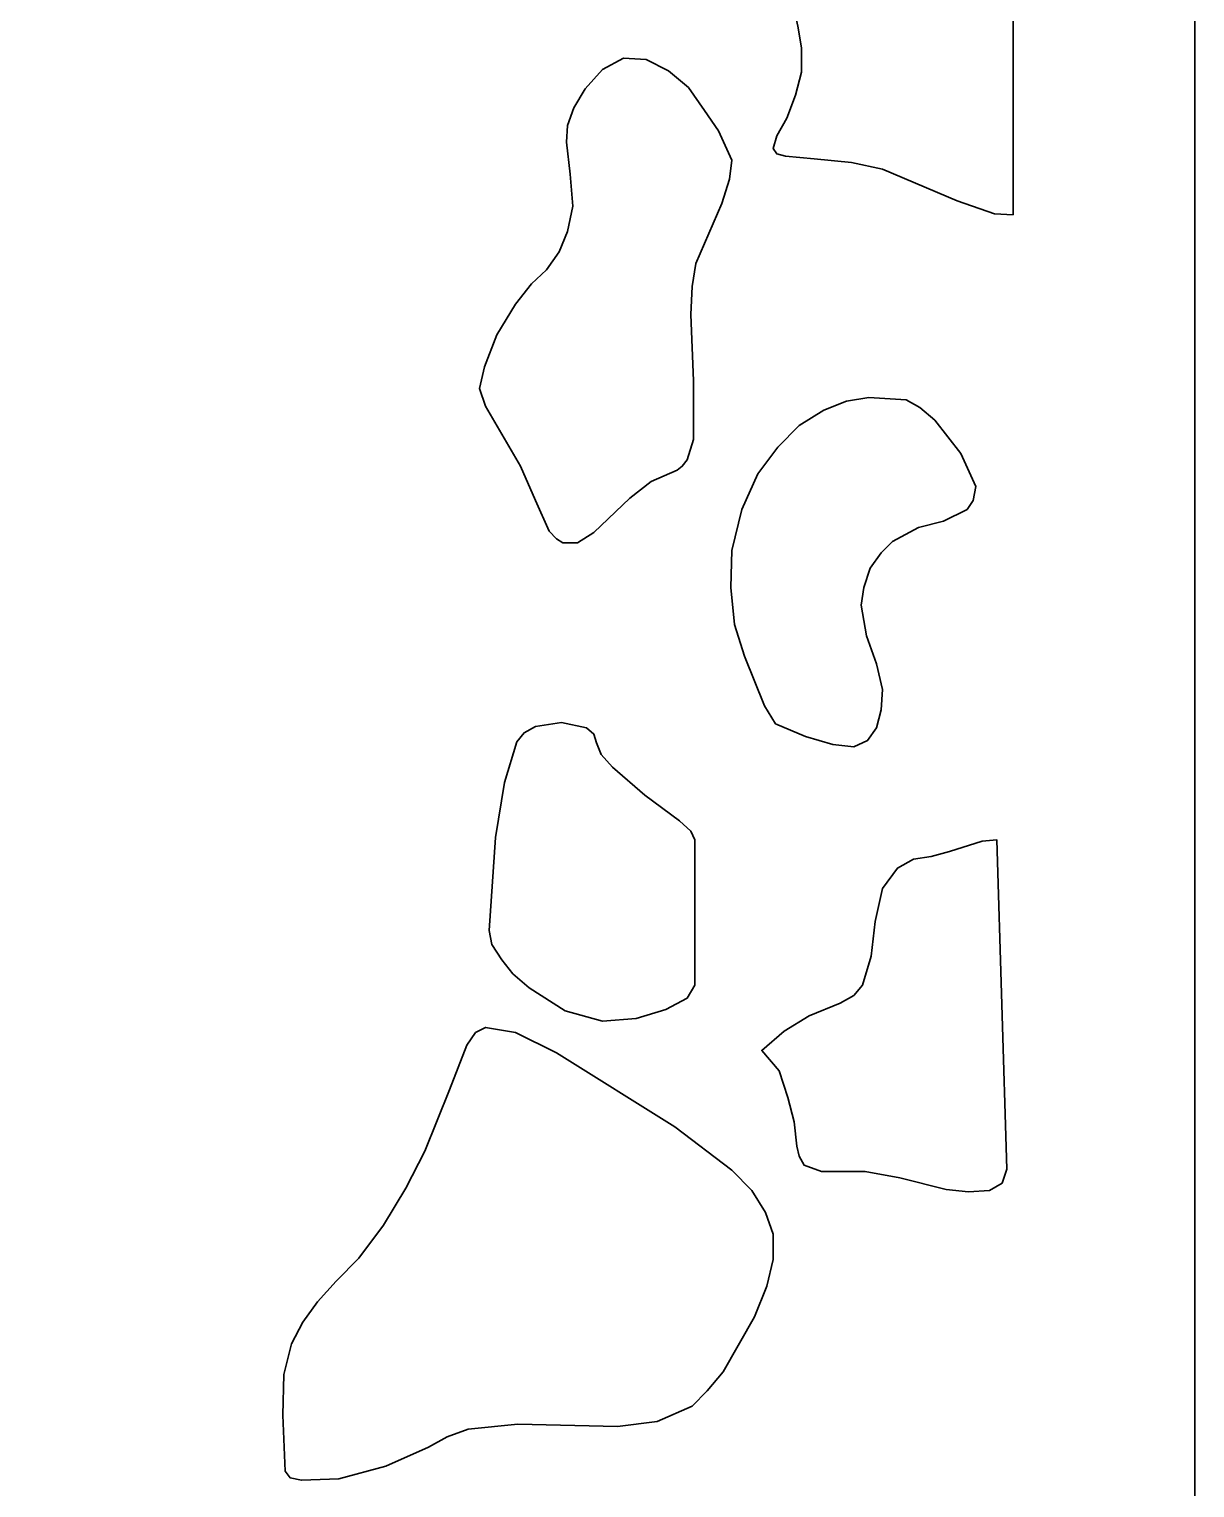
# Model space of a CAD drawing. Header units: centimetres. Extents: x -27 to -21, y -9 to 9.
# Drawn here: x -23.068 to -21, y 3.874 to 6.461 of the extents above; entities that cross this region are included whole.
import ezdxf

# ---------------------------------------------------------------- set-up
doc = ezdxf.new("R2010")
doc.units = ezdxf.units.CM
doc.header["$MEASUREMENT"] = 0
doc.layers.add('layer 1', color=7, linetype='Continuous')

msp = doc.modelspace()

# ---------------------------------------------------------------- linework, layer by layer
at = {"layer": 'layer 1', "color": 250, "lineweight": 30}
for points, knots in [([(-21.00043, -8.99444), (-21.00043, -8.99444), (-26.99914, -8.99536), (-26.99914, -8.99536), (-26.99914, -8.99536), (-26.99914, -8.99536), (-26.99914, 9.00077), (-26.99914, 9.00077), (-26.99914, 9.00077), (-26.99914, 9.00077), (-21.00043, 9.00077), (-21.00043, 9.00077), (-21.00043, 9.00077), (-21.00043, 9.00077), (-21.00043, -8.99444), (-21.00043, -8.99444)], [0, 0, 0, 0, 0.2, 0.2, 0.2, 0.2, 0.4, 0.4, 0.4, 0.4, 0.6, 0.6, 0.6, 0.6, 1, 1, 1, 1]), ([(-21.32269, 6.13116), (-21.32269, 6.13116), (-21.32269, 7.07448), (-21.32269, 7.07448), (-21.32269, 7.07448), (-21.32269, 7.07448), (-21.35568, 7.08573), (-21.35568, 7.08573), (-21.35568, 7.08573), (-21.35568, 7.08573), (-21.38435, 7.09016), (-21.38435, 7.09016), (-21.38435, 7.09016), (-21.38435, 7.09016), (-21.41101, 7.07891), (-21.41101, 7.07891), (-21.41101, 7.07891), (-21.41101, 7.07891), (-21.444, 7.06766), (-21.444, 7.06766), (-21.444, 7.06766), (-21.444, 7.06766), (-21.49032, 7.06987), (-21.49032, 7.06987), (-21.49032, 7.06987), (-21.49032, 7.06987), (-21.55431, 7.07891), (-21.55431, 7.07891), (-21.55431, 7.07891), (-21.55431, 7.07891), (-21.56764, 7.04056), (-21.56764, 7.04056), (-21.56764, 7.04056), (-21.56764, 7.04056), (-21.58763, 7.01566), (-21.58763, 7.01566), (-21.58763, 7.01566), (-21.58763, 7.01566), (-21.6163, 7.00423), (-21.6163, 7.00423), (-21.6163, 7.00423), (-21.6163, 7.00423), (-21.76393, 6.99981), (-21.76393, 6.99981), (-21.76393, 6.99981), (-21.76393, 6.99981), (-21.78826, 6.90927), (-21.78826, 6.90927), (-21.78826, 6.90927), (-21.78826, 6.90927), (-21.80159, 6.82556), (-21.80159, 6.82556), (-21.80159, 6.82556), (-21.80159, 6.82556), (-21.80392, 6.74185), (-21.80392, 6.74185), (-21.80392, 6.74185), (-21.80392, 6.74185), (-21.78626, 6.66275), (-21.78626, 6.66275), (-21.78626, 6.66275), (-21.78626, 6.66275), (-21.75527, 6.58586), (-21.75527, 6.58586), (-21.75527, 6.58586), (-21.75527, 6.58586), (-21.71327, 6.50657), (-21.71327, 6.50657), (-21.71327, 6.50657), (-21.71327, 6.50657), (-21.70461, 6.46582), (-21.70461, 6.46582), (-21.70461, 6.46582), (-21.70461, 6.46582), (-21.69794, 6.42747), (-21.69794, 6.42747), (-21.69794, 6.42747), (-21.69794, 6.42747), (-21.69794, 6.38451), (-21.69794, 6.38451), (-21.69794, 6.38451), (-21.69794, 6.38451), (-21.70894, 6.34376), (-21.70894, 6.34376), (-21.70894, 6.34376), (-21.70894, 6.34376), (-21.72427, 6.30301), (-21.72427, 6.30301), (-21.72427, 6.30301), (-21.72427, 6.30301), (-21.74193, 6.27129), (-21.74193, 6.27129), (-21.74193, 6.27129), (-21.74193, 6.27129), (-21.7486, 6.2488), (-21.7486, 6.2488), (-21.7486, 6.2488), (-21.7486, 6.2488), (-21.74193, 6.23976), (-21.74193, 6.23976), (-21.74193, 6.23976), (-21.74193, 6.23976), (-21.7266, 6.23515), (-21.7266, 6.23515), (-21.7266, 6.23515), (-21.7266, 6.23515), (-21.67562, 6.23073), (-21.67562, 6.23073), (-21.67562, 6.23073), (-21.67562, 6.23073), (-21.60963, 6.22391), (-21.60963, 6.22391), (-21.60963, 6.22391), (-21.60963, 6.22391), (-21.55431, 6.21248), (-21.55431, 6.21248), (-21.55431, 6.21248), (-21.55431, 6.21248), (-21.422, 6.15605), (-21.422, 6.15605), (-21.422, 6.15605), (-21.422, 6.15605), (-21.35568, 6.13337), (-21.35568, 6.13337), (-21.35568, 6.13337), (-21.35568, 6.13337), (-21.32269, 6.13116), (-21.32269, 6.13116)], [0, 0, 0, 0, 0.030303, 0.030303, 0.030303, 0.030303, 0.0606061, 0.0606061, 0.0606061, 0.0606061, 0.0909091, 0.0909091, 0.0909091, 0.0909091, 0.1212121, 0.1212121, 0.1212121, 0.1212121, 0.1515152, 0.1515152, 0.1515152, 0.1515152, 0.1818182, 0.1818182, 0.1818182, 0.1818182, 0.2121212, 0.2121212, 0.2121212, 0.2121212, 0.2424242, 0.2424242, 0.2424242, 0.2424242, 0.2727273, 0.2727273, 0.2727273, 0.2727273, 0.3030303, 0.3030303, 0.3030303, 0.3030303, 0.3333333, 0.3333333, 0.3333333, 0.3333333, 0.3636364, 0.3636364, 0.3636364, 0.3636364, 0.3939394, 0.3939394, 0.3939394, 0.3939394, 0.4242424, 0.4242424, 0.4242424, 0.4242424, 0.4545455, 0.4545455, 0.4545455, 0.4545455, 0.4848485, 0.4848485, 0.4848485, 0.4848485, 0.5151515, 0.5151515, 0.5151515, 0.5151515, 0.5454545, 0.5454545, 0.5454545, 0.5454545, 0.5757576, 0.5757576, 0.5757576, 0.5757576, 0.6060606, 0.6060606, 0.6060606, 0.6060606, 0.6363636, 0.6363636, 0.6363636, 0.6363636, 0.6666667, 0.6666667, 0.6666667, 0.6666667, 0.6969697, 0.6969697, 0.6969697, 0.6969697, 0.7272727, 0.7272727, 0.7272727, 0.7272727, 0.7575758, 0.7575758, 0.7575758, 0.7575758, 0.7878788, 0.7878788, 0.7878788, 0.7878788, 0.8181818, 0.8181818, 0.8181818, 0.8181818, 0.8484848, 0.8484848, 0.8484848, 0.8484848, 0.8787879, 0.8787879, 0.8787879, 0.8787879, 0.9090909, 0.9090909, 0.9090909, 0.9090909, 0.9393939, 0.9393939, 0.9393939, 0.9393939, 1, 1, 1, 1]), ([(-21.91856, 5.67868), (-21.91856, 5.67868), (-21.90957, 5.6855), (-21.90957, 5.6855), (-21.90957, 5.6855), (-21.90957, 5.6855), (-21.9009, 5.69675), (-21.9009, 5.69675), (-21.9009, 5.69675), (-21.9009, 5.69675), (-21.8899, 5.73307), (-21.8899, 5.73307), (-21.8899, 5.73307), (-21.8899, 5.73307), (-21.8899, 5.83706), (-21.8899, 5.83706), (-21.8899, 5.83706), (-21.8899, 5.83706), (-21.89424, 5.9547), (-21.89424, 5.9547), (-21.89424, 5.9547), (-21.89424, 5.9547), (-21.8919, 6.00449), (-21.8919, 6.00449), (-21.8919, 6.00449), (-21.8919, 6.00449), (-21.88557, 6.04524), (-21.88557, 6.04524), (-21.88557, 6.04524), (-21.88557, 6.04524), (-21.83925, 6.15144), (-21.83925, 6.15144), (-21.83925, 6.15144), (-21.83925, 6.15144), (-21.82592, 6.19441), (-21.82592, 6.19441), (-21.82592, 6.19441), (-21.82592, 6.19441), (-21.82158, 6.22833), (-21.82158, 6.22833), (-21.82158, 6.22833), (-21.82158, 6.22833), (-21.84558, 6.28033), (-21.84558, 6.28033), (-21.84558, 6.28033), (-21.84558, 6.28033), (-21.86991, 6.31665), (-21.86991, 6.31665), (-21.86991, 6.31665), (-21.86991, 6.31665), (-21.89857, 6.3574), (-21.89857, 6.3574), (-21.89857, 6.3574), (-21.89857, 6.3574), (-21.93389, 6.38672), (-21.93389, 6.38672), (-21.93389, 6.38672), (-21.93389, 6.38672), (-21.97388, 6.407), (-21.97388, 6.407), (-21.97388, 6.407), (-21.97388, 6.407), (-22.01354, 6.4094), (-22.01354, 6.4094), (-22.01354, 6.4094), (-22.01354, 6.4094), (-22.05087, 6.38893), (-22.05087, 6.38893), (-22.05087, 6.38893), (-22.05087, 6.38893), (-22.08186, 6.35501), (-22.08186, 6.35501), (-22.08186, 6.35501), (-22.08186, 6.35501), (-22.10186, 6.32108), (-22.10186, 6.32108), (-22.10186, 6.32108), (-22.10186, 6.32108), (-22.11285, 6.28955), (-22.11285, 6.28955), (-22.11285, 6.28955), (-22.11285, 6.28955), (-22.11485, 6.26005), (-22.11485, 6.26005), (-22.11485, 6.26005), (-22.11485, 6.26005), (-22.10852, 6.20344), (-22.10852, 6.20344), (-22.10852, 6.20344), (-22.10852, 6.20344), (-22.10386, 6.14702), (-22.10386, 6.14702), (-22.10386, 6.14702), (-22.10386, 6.14702), (-22.11285, 6.10166), (-22.11285, 6.10166), (-22.11285, 6.10166), (-22.11285, 6.10166), (-22.12818, 6.06552), (-22.12818, 6.06552), (-22.12818, 6.06552), (-22.12818, 6.06552), (-22.15018, 6.0338), (-22.15018, 6.0338), (-22.15018, 6.0338), (-22.15018, 6.0338), (-22.17684, 6.00891), (-22.17684, 6.00891), (-22.17684, 6.00891), (-22.17684, 6.00891), (-22.2055, 5.97277), (-22.2055, 5.97277), (-22.2055, 5.97277), (-22.2055, 5.97277), (-22.23849, 5.91856), (-22.23849, 5.91856), (-22.23849, 5.91856), (-22.23849, 5.91856), (-22.26049, 5.86196), (-22.26049, 5.86196), (-22.26049, 5.86196), (-22.26049, 5.86196), (-22.26949, 5.82342), (-22.26949, 5.82342), (-22.26949, 5.82342), (-22.26949, 5.82342), (-22.25849, 5.79189), (-22.25849, 5.79189), (-22.25849, 5.79189), (-22.25849, 5.79189), (-22.22983, 5.7421), (-22.22983, 5.7421), (-22.22983, 5.7421), (-22.22983, 5.7421), (-22.1965, 5.6855), (-22.1965, 5.6855), (-22.1965, 5.6855), (-22.1965, 5.6855), (-22.17018, 5.62447), (-22.17018, 5.62447), (-22.17018, 5.62447), (-22.17018, 5.62447), (-22.14585, 5.57007), (-22.14585, 5.57007), (-22.14585, 5.57007), (-22.14585, 5.57007), (-22.13252, 5.55661), (-22.13252, 5.55661), (-22.13252, 5.55661), (-22.13252, 5.55661), (-22.12152, 5.54979), (-22.12152, 5.54979), (-22.12152, 5.54979), (-22.12152, 5.54979), (-22.09519, 5.54979), (-22.09519, 5.54979), (-22.09519, 5.54979), (-22.09519, 5.54979), (-22.06653, 5.56786), (-22.06653, 5.56786), (-22.06653, 5.56786), (-22.06653, 5.56786), (-22.00255, 5.62889), (-22.00255, 5.62889), (-22.00255, 5.62889), (-22.00255, 5.62889), (-21.96489, 5.65839), (-21.96489, 5.65839), (-21.96489, 5.65839), (-21.96489, 5.65839), (-21.91856, 5.67868), (-21.91856, 5.67868)], [0, 0, 0, 0, 0.0227273, 0.0227273, 0.0227273, 0.0227273, 0.0454545, 0.0454545, 0.0454545, 0.0454545, 0.0681818, 0.0681818, 0.0681818, 0.0681818, 0.0909091, 0.0909091, 0.0909091, 0.0909091, 0.1136364, 0.1136364, 0.1136364, 0.1136364, 0.1363636, 0.1363636, 0.1363636, 0.1363636, 0.1590909, 0.1590909, 0.1590909, 0.1590909, 0.1818182, 0.1818182, 0.1818182, 0.1818182, 0.2045455, 0.2045455, 0.2045455, 0.2045455, 0.2272727, 0.2272727, 0.2272727, 0.2272727, 0.25, 0.25, 0.25, 0.25, 0.2727273, 0.2727273, 0.2727273, 0.2727273, 0.2954545, 0.2954545, 0.2954545, 0.2954545, 0.3181818, 0.3181818, 0.3181818, 0.3181818, 0.3409091, 0.3409091, 0.3409091, 0.3409091, 0.3636364, 0.3636364, 0.3636364, 0.3636364, 0.3863636, 0.3863636, 0.3863636, 0.3863636, 0.4090909, 0.4090909, 0.4090909, 0.4090909, 0.4318182, 0.4318182, 0.4318182, 0.4318182, 0.4545455, 0.4545455, 0.4545455, 0.4545455, 0.4772727, 0.4772727, 0.4772727, 0.4772727, 0.5, 0.5, 0.5, 0.5, 0.5227273, 0.5227273, 0.5227273, 0.5227273, 0.5454545, 0.5454545, 0.5454545, 0.5454545, 0.5681818, 0.5681818, 0.5681818, 0.5681818, 0.5909091, 0.5909091, 0.5909091, 0.5909091, 0.6136364, 0.6136364, 0.6136364, 0.6136364, 0.6363636, 0.6363636, 0.6363636, 0.6363636, 0.6590909, 0.6590909, 0.6590909, 0.6590909, 0.6818182, 0.6818182, 0.6818182, 0.6818182, 0.7045455, 0.7045455, 0.7045455, 0.7045455, 0.7272727, 0.7272727, 0.7272727, 0.7272727, 0.75, 0.75, 0.75, 0.75, 0.7727273, 0.7727273, 0.7727273, 0.7727273, 0.7954545, 0.7954545, 0.7954545, 0.7954545, 0.8181818, 0.8181818, 0.8181818, 0.8181818, 0.8409091, 0.8409091, 0.8409091, 0.8409091, 0.8636364, 0.8636364, 0.8636364, 0.8636364, 0.8863636, 0.8863636, 0.8863636, 0.8863636, 0.9090909, 0.9090909, 0.9090909, 0.9090909, 0.9318182, 0.9318182, 0.9318182, 0.9318182, 0.9545455, 0.9545455, 0.9545455, 0.9545455, 1, 1, 1, 1]), ([(-21.74427, 5.22859), (-21.74427, 5.22859), (-21.76393, 5.2603), (-21.76393, 5.2603), (-21.76393, 5.2603), (-21.76393, 5.2603), (-21.79926, 5.34844), (-21.79926, 5.34844), (-21.79926, 5.34844), (-21.79926, 5.34844), (-21.81692, 5.40505), (-21.81692, 5.40505), (-21.81692, 5.40505), (-21.81692, 5.40505), (-21.82358, 5.4705), (-21.82358, 5.4705), (-21.82358, 5.4705), (-21.82358, 5.4705), (-21.82158, 5.53615), (-21.82158, 5.53615), (-21.82158, 5.53615), (-21.82158, 5.53615), (-21.80392, 5.60861), (-21.80392, 5.60861), (-21.80392, 5.60861), (-21.80392, 5.60861), (-21.77526, 5.67185), (-21.77526, 5.67185), (-21.77526, 5.67185), (-21.77526, 5.67185), (-21.73994, 5.71943), (-21.73994, 5.71943), (-21.73994, 5.71943), (-21.73994, 5.71943), (-21.70228, 5.75796), (-21.70228, 5.75796), (-21.70228, 5.75796), (-21.70228, 5.75796), (-21.65829, 5.78507), (-21.65829, 5.78507), (-21.65829, 5.78507), (-21.65829, 5.78507), (-21.61829, 5.80092), (-21.61829, 5.80092), (-21.61829, 5.80092), (-21.61829, 5.80092), (-21.57864, 5.80756), (-21.57864, 5.80756), (-21.57864, 5.80756), (-21.57864, 5.80756), (-21.51232, 5.80314), (-21.51232, 5.80314), (-21.51232, 5.80314), (-21.51232, 5.80314), (-21.48832, 5.78949), (-21.48832, 5.78949), (-21.48832, 5.78949), (-21.48832, 5.78949), (-21.46166, 5.767), (-21.46166, 5.767), (-21.46166, 5.767), (-21.46166, 5.767), (-21.41534, 5.70818), (-21.41534, 5.70818), (-21.41534, 5.70818), (-21.41534, 5.70818), (-21.38901, 5.64936), (-21.38901, 5.64936), (-21.38901, 5.64936), (-21.38901, 5.64936), (-21.39334, 5.62447), (-21.39334, 5.62447), (-21.39334, 5.62447), (-21.39334, 5.62447), (-21.40434, 5.60861), (-21.40434, 5.60861), (-21.40434, 5.60861), (-21.40434, 5.60861), (-21.44633, 5.58814), (-21.44633, 5.58814), (-21.44633, 5.58814), (-21.44633, 5.58814), (-21.49032, 5.57689), (-21.49032, 5.57689), (-21.49032, 5.57689), (-21.49032, 5.57689), (-21.53665, 5.552), (-21.53665, 5.552), (-21.53665, 5.552), (-21.53665, 5.552), (-21.55664, 5.53172), (-21.55664, 5.53172), (-21.55664, 5.53172), (-21.55664, 5.53172), (-21.5763, 5.50443), (-21.5763, 5.50443), (-21.5763, 5.50443), (-21.5763, 5.50443), (-21.58763, 5.4705), (-21.58763, 5.4705), (-21.58763, 5.4705), (-21.58763, 5.4705), (-21.59197, 5.43897), (-21.59197, 5.43897), (-21.59197, 5.43897), (-21.59197, 5.43897), (-21.58297, 5.38458), (-21.58297, 5.38458), (-21.58297, 5.38458), (-21.58297, 5.38458), (-21.56531, 5.33479), (-21.56531, 5.33479), (-21.56531, 5.33479), (-21.56531, 5.33479), (-21.55431, 5.28962), (-21.55431, 5.28962), (-21.55431, 5.28962), (-21.55431, 5.28962), (-21.55664, 5.25348), (-21.55664, 5.25348), (-21.55664, 5.25348), (-21.55664, 5.25348), (-21.56531, 5.22177), (-21.56531, 5.22177), (-21.56531, 5.22177), (-21.56531, 5.22177), (-21.58097, 5.19909), (-21.58097, 5.19909), (-21.58097, 5.19909), (-21.58097, 5.19909), (-21.6053, 5.18784), (-21.6053, 5.18784), (-21.6053, 5.18784), (-21.6053, 5.18784), (-21.64262, 5.19226), (-21.64262, 5.19226), (-21.64262, 5.19226), (-21.64262, 5.19226), (-21.69128, 5.20591), (-21.69128, 5.20591), (-21.69128, 5.20591), (-21.69128, 5.20591), (-21.74427, 5.22859), (-21.74427, 5.22859)], [0, 0, 0, 0, 0.027027, 0.027027, 0.027027, 0.027027, 0.0540541, 0.0540541, 0.0540541, 0.0540541, 0.0810811, 0.0810811, 0.0810811, 0.0810811, 0.1081081, 0.1081081, 0.1081081, 0.1081081, 0.1351351, 0.1351351, 0.1351351, 0.1351351, 0.1621622, 0.1621622, 0.1621622, 0.1621622, 0.1891892, 0.1891892, 0.1891892, 0.1891892, 0.2162162, 0.2162162, 0.2162162, 0.2162162, 0.2432432, 0.2432432, 0.2432432, 0.2432432, 0.2702703, 0.2702703, 0.2702703, 0.2702703, 0.2972973, 0.2972973, 0.2972973, 0.2972973, 0.3243243, 0.3243243, 0.3243243, 0.3243243, 0.3513514, 0.3513514, 0.3513514, 0.3513514, 0.3783784, 0.3783784, 0.3783784, 0.3783784, 0.4054054, 0.4054054, 0.4054054, 0.4054054, 0.4324324, 0.4324324, 0.4324324, 0.4324324, 0.4594595, 0.4594595, 0.4594595, 0.4594595, 0.4864865, 0.4864865, 0.4864865, 0.4864865, 0.5135135, 0.5135135, 0.5135135, 0.5135135, 0.5405405, 0.5405405, 0.5405405, 0.5405405, 0.5675676, 0.5675676, 0.5675676, 0.5675676, 0.5945946, 0.5945946, 0.5945946, 0.5945946, 0.6216216, 0.6216216, 0.6216216, 0.6216216, 0.6486486, 0.6486486, 0.6486486, 0.6486486, 0.6756757, 0.6756757, 0.6756757, 0.6756757, 0.7027027, 0.7027027, 0.7027027, 0.7027027, 0.7297297, 0.7297297, 0.7297297, 0.7297297, 0.7567568, 0.7567568, 0.7567568, 0.7567568, 0.7837838, 0.7837838, 0.7837838, 0.7837838, 0.8108108, 0.8108108, 0.8108108, 0.8108108, 0.8378378, 0.8378378, 0.8378378, 0.8378378, 0.8648649, 0.8648649, 0.8648649, 0.8648649, 0.8918919, 0.8918919, 0.8918919, 0.8918919, 0.9189189, 0.9189189, 0.9189189, 0.9189189, 0.9459459, 0.9459459, 0.9459459, 0.9459459, 1, 1, 1, 1]), ([(-22.25182, 4.86203), (-22.25182, 4.86203), (-22.24749, 4.83714), (-22.24749, 4.83714), (-22.24749, 4.83714), (-22.24749, 4.83714), (-22.22983, 4.81003), (-22.22983, 4.81003), (-22.22983, 4.81003), (-22.22983, 4.81003), (-22.20983, 4.78514), (-22.20983, 4.78514), (-22.20983, 4.78514), (-22.20983, 4.78514), (-22.18117, 4.76025), (-22.18117, 4.76025), (-22.18117, 4.76025), (-22.18117, 4.76025), (-22.11719, 4.7195), (-22.11719, 4.7195), (-22.11719, 4.7195), (-22.11719, 4.7195), (-22.05087, 4.70143), (-22.05087, 4.70143), (-22.05087, 4.70143), (-22.05087, 4.70143), (-21.99155, 4.70604), (-21.99155, 4.70604), (-21.99155, 4.70604), (-21.99155, 4.70604), (-21.93856, 4.72189), (-21.93856, 4.72189), (-21.93856, 4.72189), (-21.93856, 4.72189), (-21.9009, 4.74218), (-21.9009, 4.74218), (-21.9009, 4.74218), (-21.9009, 4.74218), (-21.88757, 4.76486), (-21.88757, 4.76486), (-21.88757, 4.76486), (-21.88757, 4.76486), (-21.88757, 5.02263), (-21.88757, 5.02263), (-21.88757, 5.02263), (-21.88757, 5.02263), (-21.89424, 5.03849), (-21.89424, 5.03849), (-21.89424, 5.03849), (-21.89424, 5.03849), (-21.91423, 5.05656), (-21.91423, 5.05656), (-21.91423, 5.05656), (-21.91423, 5.05656), (-21.97588, 5.10191), (-21.97588, 5.10191), (-21.97588, 5.10191), (-21.97588, 5.10191), (-22.03321, 5.1517), (-22.03321, 5.1517), (-22.03321, 5.1517), (-22.03321, 5.1517), (-22.0532, 5.17419), (-22.0532, 5.17419), (-22.0532, 5.17419), (-22.0532, 5.17419), (-22.06187, 5.19466), (-22.06187, 5.19466), (-22.06187, 5.19466), (-22.06187, 5.19466), (-22.06653, 5.21052), (-22.06653, 5.21052), (-22.06653, 5.21052), (-22.06653, 5.21052), (-22.07953, 5.22177), (-22.07953, 5.22177), (-22.07953, 5.22177), (-22.07953, 5.22177), (-22.12385, 5.2308), (-22.12385, 5.2308), (-22.12385, 5.2308), (-22.12385, 5.2308), (-22.17018, 5.22398), (-22.17018, 5.22398), (-22.17018, 5.22398), (-22.17018, 5.22398), (-22.19017, 5.21273), (-22.19017, 5.21273), (-22.19017, 5.21273), (-22.19017, 5.21273), (-22.20317, 5.19687), (-22.20317, 5.19687), (-22.20317, 5.19687), (-22.20317, 5.19687), (-22.22516, 5.12441), (-22.22516, 5.12441), (-22.22516, 5.12441), (-22.22516, 5.12441), (-22.24083, 5.02724), (-22.24083, 5.02724), (-22.24083, 5.02724), (-22.24083, 5.02724), (-22.25182, 4.86203), (-22.25182, 4.86203)], [0, 0, 0, 0, 0.037037, 0.037037, 0.037037, 0.037037, 0.0740741, 0.0740741, 0.0740741, 0.0740741, 0.1111111, 0.1111111, 0.1111111, 0.1111111, 0.1481481, 0.1481481, 0.1481481, 0.1481481, 0.1851852, 0.1851852, 0.1851852, 0.1851852, 0.2222222, 0.2222222, 0.2222222, 0.2222222, 0.2592593, 0.2592593, 0.2592593, 0.2592593, 0.2962963, 0.2962963, 0.2962963, 0.2962963, 0.3333333, 0.3333333, 0.3333333, 0.3333333, 0.3703704, 0.3703704, 0.3703704, 0.3703704, 0.4074074, 0.4074074, 0.4074074, 0.4074074, 0.4444444, 0.4444444, 0.4444444, 0.4444444, 0.4814815, 0.4814815, 0.4814815, 0.4814815, 0.5185185, 0.5185185, 0.5185185, 0.5185185, 0.5555556, 0.5555556, 0.5555556, 0.5555556, 0.5925926, 0.5925926, 0.5925926, 0.5925926, 0.6296296, 0.6296296, 0.6296296, 0.6296296, 0.6666667, 0.6666667, 0.6666667, 0.6666667, 0.7037037, 0.7037037, 0.7037037, 0.7037037, 0.7407407, 0.7407407, 0.7407407, 0.7407407, 0.7777778, 0.7777778, 0.7777778, 0.7777778, 0.8148148, 0.8148148, 0.8148148, 0.8148148, 0.8518519, 0.8518519, 0.8518519, 0.8518519, 0.8888889, 0.8888889, 0.8888889, 0.8888889, 0.9259259, 0.9259259, 0.9259259, 0.9259259, 1, 1, 1, 1]), ([(-21.7376, 4.61329), (-21.7376, 4.61329), (-21.72227, 4.56572), (-21.72227, 4.56572), (-21.72227, 4.56572), (-21.72227, 4.56572), (-21.71094, 4.52276), (-21.71094, 4.52276), (-21.71094, 4.52276), (-21.71094, 4.52276), (-21.70661, 4.47979), (-21.70661, 4.47979), (-21.70661, 4.47979), (-21.70661, 4.47979), (-21.70228, 4.46172), (-21.70228, 4.46172), (-21.70228, 4.46172), (-21.70228, 4.46172), (-21.69328, 4.44587), (-21.69328, 4.44587), (-21.69328, 4.44587), (-21.69328, 4.44587), (-21.66262, 4.43462), (-21.66262, 4.43462), (-21.66262, 4.43462), (-21.66262, 4.43462), (-21.5853, 4.43462), (-21.5853, 4.43462), (-21.5853, 4.43462), (-21.5853, 4.43462), (-21.52365, 4.42319), (-21.52365, 4.42319), (-21.52365, 4.42319), (-21.52365, 4.42319), (-21.44167, 4.40291), (-21.44167, 4.40291), (-21.44167, 4.40291), (-21.44167, 4.40291), (-21.40201, 4.3983), (-21.40201, 4.3983), (-21.40201, 4.3983), (-21.40201, 4.3983), (-21.36468, 4.40069), (-21.36468, 4.40069), (-21.36468, 4.40069), (-21.36468, 4.40069), (-21.34235, 4.41415), (-21.34235, 4.41415), (-21.34235, 4.41415), (-21.34235, 4.41415), (-21.33369, 4.43904), (-21.33369, 4.43904), (-21.33369, 4.43904), (-21.33369, 4.43904), (-21.35135, 5.02263), (-21.35135, 5.02263), (-21.35135, 5.02263), (-21.35135, 5.02263), (-21.37768, 5.02042), (-21.37768, 5.02042), (-21.37768, 5.02042), (-21.37768, 5.02042), (-21.43533, 5.00235), (-21.43533, 5.00235), (-21.43533, 5.00235), (-21.43533, 5.00235), (-21.46833, 4.99331), (-21.46833, 4.99331), (-21.46833, 4.99331), (-21.46833, 4.99331), (-21.49932, 4.9887), (-21.49932, 4.9887), (-21.49932, 4.9887), (-21.49932, 4.9887), (-21.52798, 4.97284), (-21.52798, 4.97284), (-21.52798, 4.97284), (-21.52798, 4.97284), (-21.55431, 4.9367), (-21.55431, 4.9367), (-21.55431, 4.9367), (-21.55431, 4.9367), (-21.56764, 4.87789), (-21.56764, 4.87789), (-21.56764, 4.87789), (-21.56764, 4.87789), (-21.5743, 4.81685), (-21.5743, 4.81685), (-21.5743, 4.81685), (-21.5743, 4.81685), (-21.58963, 4.76486), (-21.58963, 4.76486), (-21.58963, 4.76486), (-21.58963, 4.76486), (-21.6053, 4.74679), (-21.6053, 4.74679), (-21.6053, 4.74679), (-21.6053, 4.74679), (-21.62929, 4.73314), (-21.62929, 4.73314), (-21.62929, 4.73314), (-21.62929, 4.73314), (-21.68461, 4.71046), (-21.68461, 4.71046), (-21.68461, 4.71046), (-21.68461, 4.71046), (-21.7286, 4.68336), (-21.7286, 4.68336), (-21.7286, 4.68336), (-21.7286, 4.68336), (-21.7686, 4.64943), (-21.7686, 4.64943), (-21.7686, 4.64943), (-21.7686, 4.64943), (-21.7376, 4.61329), (-21.7376, 4.61329)], [0, 0, 0, 0, 0.0333333, 0.0333333, 0.0333333, 0.0333333, 0.0666667, 0.0666667, 0.0666667, 0.0666667, 0.1, 0.1, 0.1, 0.1, 0.1333333, 0.1333333, 0.1333333, 0.1333333, 0.1666667, 0.1666667, 0.1666667, 0.1666667, 0.2, 0.2, 0.2, 0.2, 0.2333333, 0.2333333, 0.2333333, 0.2333333, 0.2666667, 0.2666667, 0.2666667, 0.2666667, 0.3, 0.3, 0.3, 0.3, 0.3333333, 0.3333333, 0.3333333, 0.3333333, 0.3666667, 0.3666667, 0.3666667, 0.3666667, 0.4, 0.4, 0.4, 0.4, 0.4333333, 0.4333333, 0.4333333, 0.4333333, 0.4666667, 0.4666667, 0.4666667, 0.4666667, 0.5, 0.5, 0.5, 0.5, 0.5333333, 0.5333333, 0.5333333, 0.5333333, 0.5666667, 0.5666667, 0.5666667, 0.5666667, 0.6, 0.6, 0.6, 0.6, 0.6333333, 0.6333333, 0.6333333, 0.6333333, 0.6666667, 0.6666667, 0.6666667, 0.6666667, 0.7, 0.7, 0.7, 0.7, 0.7333333, 0.7333333, 0.7333333, 0.7333333, 0.7666667, 0.7666667, 0.7666667, 0.7666667, 0.8, 0.8, 0.8, 0.8, 0.8333333, 0.8333333, 0.8333333, 0.8333333, 0.8666667, 0.8666667, 0.8666667, 0.8666667, 0.9, 0.9, 0.9, 0.9, 0.9333333, 0.9333333, 0.9333333, 0.9333333, 1, 1, 1, 1]), ([(-22.43945, 4.33948), (-22.43945, 4.33948), (-22.39979, 4.40512), (-22.39979, 4.40512), (-22.39979, 4.40512), (-22.39979, 4.40512), (-22.36647, 4.47076), (-22.36647, 4.47076), (-22.36647, 4.47076), (-22.36647, 4.47076), (-22.32248, 4.57936), (-22.32248, 4.57936), (-22.32248, 4.57936), (-22.32248, 4.57936), (-22.29148, 4.65847), (-22.29148, 4.65847), (-22.29148, 4.65847), (-22.29148, 4.65847), (-22.27615, 4.68114), (-22.27615, 4.68114), (-22.27615, 4.68114), (-22.27615, 4.68114), (-22.25849, 4.69018), (-22.25849, 4.69018), (-22.25849, 4.69018), (-22.25849, 4.69018), (-22.2055, 4.68114), (-22.2055, 4.68114), (-22.2055, 4.68114), (-22.2055, 4.68114), (-22.13252, 4.645), (-22.13252, 4.645), (-22.13252, 4.645), (-22.13252, 4.645), (-21.9229, 4.51372), (-21.9229, 4.51372), (-21.9229, 4.51372), (-21.9229, 4.51372), (-21.82158, 4.43683), (-21.82158, 4.43683), (-21.82158, 4.43683), (-21.82158, 4.43683), (-21.78626, 4.40069), (-21.78626, 4.40069), (-21.78626, 4.40069), (-21.78626, 4.40069), (-21.76193, 4.36216), (-21.76193, 4.36216), (-21.76193, 4.36216), (-21.76193, 4.36216), (-21.7486, 4.3238), (-21.7486, 4.3238), (-21.7486, 4.3238), (-21.7486, 4.3238), (-21.7486, 4.27844), (-21.7486, 4.27844), (-21.7486, 4.27844), (-21.7486, 4.27844), (-21.7596, 4.23106), (-21.7596, 4.23106), (-21.7596, 4.23106), (-21.7596, 4.23106), (-21.78159, 4.17666), (-21.78159, 4.17666), (-21.78159, 4.17666), (-21.78159, 4.17666), (-21.83691, 4.07949), (-21.83691, 4.07949), (-21.83691, 4.07949), (-21.83691, 4.07949), (-21.86557, 4.04556), (-21.86557, 4.04556), (-21.86557, 4.04556), (-21.86557, 4.04556), (-21.8919, 4.01827), (-21.8919, 4.01827), (-21.8919, 4.01827), (-21.8919, 4.01827), (-21.95389, 3.99117), (-21.95389, 3.99117), (-21.95389, 3.99117), (-21.95389, 3.99117), (-22.02454, 3.98214), (-22.02454, 3.98214), (-22.02454, 3.98214), (-22.02454, 3.98214), (-22.20117, 3.98674), (-22.20117, 3.98674), (-22.20117, 3.98674), (-22.20117, 3.98674), (-22.28948, 3.97771), (-22.28948, 3.97771), (-22.28948, 3.97771), (-22.28948, 3.97771), (-22.32681, 3.96407), (-22.32681, 3.96407), (-22.32681, 3.96407), (-22.32681, 3.96407), (-22.3598, 3.946), (-22.3598, 3.946), (-22.3598, 3.946), (-22.3598, 3.946), (-22.43512, 3.91207), (-22.43512, 3.91207), (-22.43512, 3.91207), (-22.43512, 3.91207), (-22.51877, 3.88939), (-22.51877, 3.88939), (-22.51877, 3.88939), (-22.51877, 3.88939), (-22.58509, 3.88718), (-22.58509, 3.88718), (-22.58509, 3.88718), (-22.58509, 3.88718), (-22.60508, 3.8916), (-22.60508, 3.8916), (-22.60508, 3.8916), (-22.60508, 3.8916), (-22.61375, 3.90303), (-22.61375, 3.90303), (-22.61375, 3.90303), (-22.61375, 3.90303), (-22.61808, 4.00242), (-22.61808, 4.00242), (-22.61808, 4.00242), (-22.61808, 4.00242), (-22.61608, 4.07488), (-22.61608, 4.07488), (-22.61608, 4.07488), (-22.61608, 4.07488), (-22.60275, 4.12909), (-22.60275, 4.12909), (-22.60275, 4.12909), (-22.60275, 4.12909), (-22.58275, 4.16763), (-22.58275, 4.16763), (-22.58275, 4.16763), (-22.58275, 4.16763), (-22.55643, 4.20377), (-22.55643, 4.20377), (-22.55643, 4.20377), (-22.55643, 4.20377), (-22.52343, 4.24009), (-22.52343, 4.24009), (-22.52343, 4.24009), (-22.52343, 4.24009), (-22.48344, 4.28066), (-22.48344, 4.28066), (-22.48344, 4.28066), (-22.48344, 4.28066), (-22.43945, 4.33948), (-22.43945, 4.33948)], [0, 0, 0, 0, 0.025641, 0.025641, 0.025641, 0.025641, 0.0512821, 0.0512821, 0.0512821, 0.0512821, 0.0769231, 0.0769231, 0.0769231, 0.0769231, 0.1025641, 0.1025641, 0.1025641, 0.1025641, 0.1282051, 0.1282051, 0.1282051, 0.1282051, 0.1538462, 0.1538462, 0.1538462, 0.1538462, 0.1794872, 0.1794872, 0.1794872, 0.1794872, 0.2051282, 0.2051282, 0.2051282, 0.2051282, 0.2307692, 0.2307692, 0.2307692, 0.2307692, 0.2564103, 0.2564103, 0.2564103, 0.2564103, 0.2820513, 0.2820513, 0.2820513, 0.2820513, 0.3076923, 0.3076923, 0.3076923, 0.3076923, 0.3333333, 0.3333333, 0.3333333, 0.3333333, 0.3589744, 0.3589744, 0.3589744, 0.3589744, 0.3846154, 0.3846154, 0.3846154, 0.3846154, 0.4102564, 0.4102564, 0.4102564, 0.4102564, 0.4358974, 0.4358974, 0.4358974, 0.4358974, 0.4615385, 0.4615385, 0.4615385, 0.4615385, 0.4871795, 0.4871795, 0.4871795, 0.4871795, 0.5128205, 0.5128205, 0.5128205, 0.5128205, 0.5384615, 0.5384615, 0.5384615, 0.5384615, 0.5641026, 0.5641026, 0.5641026, 0.5641026, 0.5897436, 0.5897436, 0.5897436, 0.5897436, 0.6153846, 0.6153846, 0.6153846, 0.6153846, 0.6410256, 0.6410256, 0.6410256, 0.6410256, 0.6666667, 0.6666667, 0.6666667, 0.6666667, 0.6923077, 0.6923077, 0.6923077, 0.6923077, 0.7179487, 0.7179487, 0.7179487, 0.7179487, 0.7435897, 0.7435897, 0.7435897, 0.7435897, 0.7692308, 0.7692308, 0.7692308, 0.7692308, 0.7948718, 0.7948718, 0.7948718, 0.7948718, 0.8205128, 0.8205128, 0.8205128, 0.8205128, 0.8461538, 0.8461538, 0.8461538, 0.8461538, 0.8717949, 0.8717949, 0.8717949, 0.8717949, 0.8974359, 0.8974359, 0.8974359, 0.8974359, 0.9230769, 0.9230769, 0.9230769, 0.9230769, 0.9487179, 0.9487179, 0.9487179, 0.9487179, 1, 1, 1, 1])]:
    msp.add_open_spline(points, degree=3, knots=knots, dxfattribs=at)

doc.saveas('drawing.dxf')
